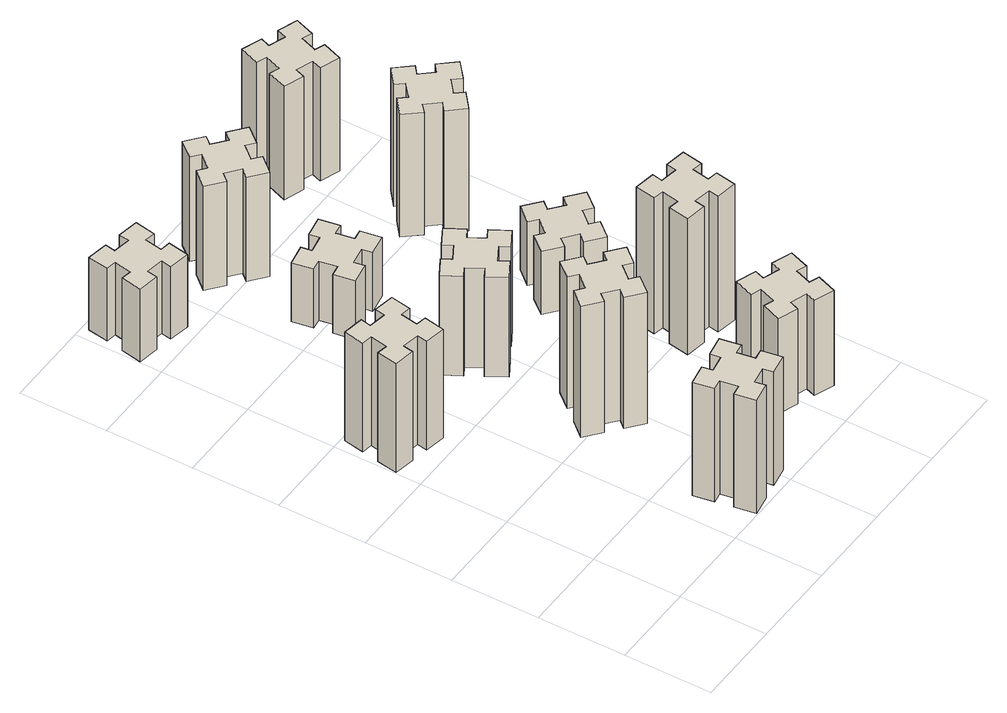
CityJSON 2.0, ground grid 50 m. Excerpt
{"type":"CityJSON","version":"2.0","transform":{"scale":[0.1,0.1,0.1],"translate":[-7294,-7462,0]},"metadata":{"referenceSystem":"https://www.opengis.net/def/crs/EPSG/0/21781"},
"CityObjects":{
"building1":{"type":"Building","attributes":{"class":"1000","function":"1000","usage":"1000","yearOfConstruction":2016,"roofType":"1000","measuredHeight":72,"storeysAboveGround":30,"storeysBelowGround":0},"geometry":[{"type":"Solid","lod":"1","boundaries":[[[[0,1,2,3,4,5,6,7,8,9,10,11,12,13,14,15,16,17,18,19]],[[17,16,20,21]],[[16,15,22,20]],[[15,14,23,22]],[[14,13,24,23]],[[13,12,25,24]],[[12,11,26,25]],[[11,10,27,26]],[[10,9,28,27]],[[9,8,29,28]],[[8,7,30,29]],[[7,6,31,30]],[[6,5,32,31]],[[5,4,33,32]],[[4,3,34,33]],[[3,2,35,34]],[[2,1,36,35]],[[1,0,37,36]],[[0,19,38,37]],[[19,18,39,38]],[[18,17,21,39]],[[24,25,26,27,28,29,30,31,32,33,34,35,36,37,38,39,21,20,22,23]]]]}]},
"building2":{"type":"Building","attributes":{"class":"1000","function":"1000","usage":"1000","yearOfConstruction":2016,"roofType":"1000","measuredHeight":75,"storeysAboveGround":30,"storeysBelowGround":0},"geometry":[{"type":"Solid","lod":"1","boundaries":[[[[40,41,42,43,44,45,46,47,48,49,50,51,52,53,54,55,56,57,58,59]],[[57,56,60,61]],[[56,55,62,60]],[[55,54,63,62]],[[54,53,64,63]],[[53,52,65,64]],[[52,51,66,65]],[[51,50,67,66]],[[50,49,68,67]],[[49,48,69,68]],[[48,47,70,69]],[[47,46,71,70]],[[46,45,72,71]],[[45,44,73,72]],[[44,43,74,73]],[[43,42,75,74]],[[42,41,76,75]],[[41,40,77,76]],[[40,59,78,77]],[[59,58,79,78]],[[58,57,61,79]],[[64,65,66,67,68,69,70,71,72,73,74,75,76,77,78,79,61,60,62,63]]]]}]},
"building3":{"type":"Building","attributes":{"class":"1000","function":"1000","usage":"1000","yearOfConstruction":2016,"roofType":"1000","measuredHeight":48,"storeysAboveGround":30,"storeysBelowGround":0},"geometry":[{"type":"Solid","lod":"1","boundaries":[[[[80,81,82,83,84,85,86,87,88,89,90,91,92,93,94,95,96,97,98,99]],[[97,96,100,101]],[[96,95,102,100]],[[95,94,103,102]],[[94,93,104,103]],[[93,92,105,104]],[[92,91,106,105]],[[91,90,107,106]],[[90,89,108,107]],[[89,88,109,108]],[[88,87,110,109]],[[87,86,111,110]],[[86,85,112,111]],[[85,84,113,112]],[[84,83,114,113]],[[83,82,115,114]],[[82,81,116,115]],[[81,80,117,116]],[[80,99,118,117]],[[99,98,119,118]],[[98,97,101,119]],[[104,105,106,107,108,109,110,111,112,113,114,115,116,117,118,119,101,100,102,103]]]]}]},
"building4":{"type":"Building","attributes":{"class":"1000","function":"1000","usage":"1000","yearOfConstruction":2016,"roofType":"1000","measuredHeight":87,"storeysAboveGround":30,"storeysBelowGround":0},"geometry":[{"type":"Solid","lod":"1","boundaries":[[[[120,121,122,123,124,125,126,127,128,129,130,131,132,133,134,135,136,137,138,139]],[[137,136,140,141]],[[136,135,142,140]],[[135,134,143,142]],[[134,133,144,143]],[[133,132,145,144]],[[132,131,146,145]],[[131,130,147,146]],[[130,129,148,147]],[[129,128,149,148]],[[128,127,150,149]],[[127,126,151,150]],[[126,125,152,151]],[[125,124,153,152]],[[124,123,154,153]],[[123,122,155,154]],[[122,121,156,155]],[[121,120,157,156]],[[120,139,158,157]],[[139,138,159,158]],[[138,137,141,159]],[[144,145,146,147,148,149,150,151,152,153,154,155,156,157,158,159,141,140,142,143]]]]}]},
"building5":{"type":"Building","attributes":{"class":"1000","function":"1000","usage":"1000","yearOfConstruction":2016,"roofType":"1000","measuredHeight":66,"storeysAboveGround":30,"storeysBelowGround":0},"geometry":[{"type":"Solid","lod":"1","boundaries":[[[[160,161,162,163,164,165,166,167,168,169,170,171,172,173,174,175,176,177,178,179]],[[177,176,180,181]],[[176,175,182,180]],[[175,174,183,182]],[[174,173,184,183]],[[173,172,185,184]],[[172,171,186,185]],[[171,170,187,186]],[[170,169,188,187]],[[169,168,189,188]],[[168,167,190,189]],[[167,166,191,190]],[[166,165,192,191]],[[165,164,193,192]],[[164,163,194,193]],[[163,162,195,194]],[[162,161,196,195]],[[161,160,197,196]],[[160,179,198,197]],[[179,178,199,198]],[[178,177,181,199]],[[184,185,186,187,188,189,190,191,192,193,194,195,196,197,198,199,181,180,182,183]]]]}]},
"building6":{"type":"Building","attributes":{"class":"1000","function":"1000","usage":"1000","yearOfConstruction":2016,"roofType":"1000","measuredHeight":39,"storeysAboveGround":30,"storeysBelowGround":0},"geometry":[{"type":"Solid","lod":"1","boundaries":[[[[200,201,202,203,204,205,206,207,208,209,210,211,212,213,214,215,216,217,218,219]],[[217,216,220,221]],[[216,215,222,220]],[[215,214,223,222]],[[214,213,224,223]],[[213,212,225,224]],[[212,211,226,225]],[[211,210,227,226]],[[210,209,228,227]],[[209,208,229,228]],[[208,207,230,229]],[[207,206,231,230]],[[206,205,232,231]],[[205,204,233,232]],[[204,203,234,233]],[[203,202,235,234]],[[202,201,236,235]],[[201,200,237,236]],[[200,219,238,237]],[[219,218,239,238]],[[218,217,221,239]],[[224,225,226,227,228,229,230,231,232,233,234,235,236,237,238,239,221,220,222,223]]]]}]},
"building7":{"type":"Building","attributes":{"class":"1000","function":"1000","usage":"1000","yearOfConstruction":2016,"roofType":"1000","measuredHeight":63,"storeysAboveGround":30,"storeysBelowGround":0},"geometry":[{"type":"Solid","lod":"1","boundaries":[[[[240,241,242,243,244,245,246,247,248,249,250,251,252,253,254,255,256,257,258,259]],[[257,256,260,261]],[[256,255,262,260]],[[255,254,263,262]],[[254,253,264,263]],[[253,252,265,264]],[[252,251,266,265]],[[251,250,267,266]],[[250,249,268,267]],[[249,248,269,268]],[[248,247,270,269]],[[247,246,271,270]],[[246,245,272,271]],[[245,244,273,272]],[[244,243,274,273]],[[243,242,275,274]],[[242,241,276,275]],[[241,240,277,276]],[[240,259,278,277]],[[259,258,279,278]],[[258,257,261,279]],[[264,265,266,267,268,269,270,271,272,273,274,275,276,277,278,279,261,260,262,263]]]]}]},
"building8":{"type":"Building","attributes":{"class":"1000","function":"1000","usage":"1000","yearOfConstruction":2016,"roofType":"1000","measuredHeight":69,"storeysAboveGround":30,"storeysBelowGround":0},"geometry":[{"type":"Solid","lod":"1","boundaries":[[[[280,281,282,283,284,285,286,287,288,289,290,291,292,293,294,295,296,297,298,299]],[[297,296,300,301]],[[296,295,302,300]],[[295,294,303,302]],[[294,293,304,303]],[[293,292,305,304]],[[292,291,306,305]],[[291,290,307,306]],[[290,289,308,307]],[[289,288,309,308]],[[288,287,310,309]],[[287,286,311,310]],[[286,285,312,311]],[[285,284,313,312]],[[284,283,314,313]],[[283,282,315,314]],[[282,281,316,315]],[[281,280,317,316]],[[280,299,318,317]],[[299,298,319,318]],[[298,297,301,319]],[[304,305,306,307,308,309,310,311,312,313,314,315,316,317,318,319,301,300,302,303]]]]}]},
"building9":{"type":"Building","attributes":{"class":"1000","function":"1000","usage":"1000","yearOfConstruction":2016,"roofType":"1000","measuredHeight":90,"storeysAboveGround":30,"storeysBelowGround":0},"geometry":[{"type":"Solid","lod":"1","boundaries":[[[[320,321,322,323,324,325,326,327,328,329,330,331,332,333,334,335,336,337,338,339]],[[337,336,340,341]],[[336,335,342,340]],[[335,334,343,342]],[[334,333,344,343]],[[333,332,345,344]],[[332,331,346,345]],[[331,330,347,346]],[[330,329,348,347]],[[329,328,349,348]],[[328,327,350,349]],[[327,326,351,350]],[[326,325,352,351]],[[325,324,353,352]],[[324,323,354,353]],[[323,322,355,354]],[[322,321,356,355]],[[321,320,357,356]],[[320,339,358,357]],[[339,338,359,358]],[[338,337,341,359]],[[344,345,346,347,348,349,350,351,352,353,354,355,356,357,358,359,341,340,342,343]]]]}]},
"building10":{"type":"Building","attributes":{"class":"1000","function":"1000","usage":"1000","yearOfConstruction":2016,"roofType":"1000","measuredHeight":42,"storeysAboveGround":30,"storeysBelowGround":0},"geometry":[{"type":"Solid","lod":"1","boundaries":[[[[360,361,362,363,364,365,366,367,368,369,370,371,372,373,374,375,376,377,378,379]],[[377,376,380,381]],[[376,375,382,380]],[[375,374,383,382]],[[374,373,384,383]],[[373,372,385,384]],[[372,371,386,385]],[[371,370,387,386]],[[370,369,388,387]],[[369,368,389,388]],[[368,367,390,389]],[[367,366,391,390]],[[366,365,392,391]],[[365,364,393,392]],[[364,363,394,393]],[[363,362,395,394]],[[362,361,396,395]],[[361,360,397,396]],[[360,379,398,397]],[[379,378,399,398]],[[378,377,381,399]],[[384,385,386,387,388,389,390,391,392,393,394,395,396,397,398,399,381,380,382,383]]]]}]},
"building11":{"type":"Building","attributes":{"class":"1000","function":"1000","usage":"1000","yearOfConstruction":2016,"roofType":"1000","measuredHeight":81,"storeysAboveGround":30,"storeysBelowGround":0},"geometry":[{"type":"Solid","lod":"1","boundaries":[[[[400,401,402,403,404,405,406,407,408,409,410,411,412,413,414,415,416,417,418,419]],[[417,416,420,421]],[[416,415,422,420]],[[415,414,423,422]],[[414,413,424,423]],[[413,412,425,424]],[[412,411,426,425]],[[411,410,427,426]],[[410,409,428,427]],[[409,408,429,428]],[[408,407,430,429]],[[407,406,431,430]],[[406,405,432,431]],[[405,404,433,432]],[[404,403,434,433]],[[403,402,435,434]],[[402,401,436,435]],[[401,400,437,436]],[[400,419,438,437]],[[419,418,439,438]],[[418,417,421,439]],[[424,425,426,427,428,429,430,431,432,433,434,435,436,437,438,439,421,420,422,423]]]]}]},
"building12":{"type":"Building","attributes":{"class":"1000","function":"1000","usage":"1000","yearOfConstruction":2016,"roofType":"1000","measuredHeight":75,"storeysAboveGround":30,"storeysBelowGround":0},"geometry":[{"type":"Solid","lod":"1","boundaries":[[[[440,441,442,443,444,445,446,447,448,449,450,451,452,453,454,455,456,457,458,459]],[[457,456,460,461]],[[456,455,462,460]],[[455,454,463,462]],[[454,453,464,463]],[[453,452,465,464]],[[452,451,466,465]],[[451,450,467,466]],[[450,449,468,467]],[[449,448,469,468]],[[448,447,470,469]],[[447,446,471,470]],[[446,445,472,471]],[[445,444,473,472]],[[444,443,474,473]],[[443,442,475,474]],[[442,441,476,475]],[[441,440,477,476]],[[440,459,478,477]],[[459,458,479,478]],[[458,457,461,479]],[[464,465,466,467,468,469,470,471,472,473,474,475,476,477,478,479,461,460,462,463]]]]}]}
},
"vertices":[
[274,1885,0],[175,1902,0],[186,1961,0],[67,1982,0],[47,1864,0],[106,1854,0],[88,1755,0],[29,1766,0],[8,1647,0],[127,1627,0],[137,1686,0],[235,1668,0],[225,1609,0],[343,1588,0],[364,1707,0],[305,1717,0],[322,1815,0],[381,1805,0],[402,1923,0],[284,1944,0],[322,1815,720],[381,1805,720],[305,1717,720],[364,1707,720],[343,1588,720],[225,1609,720],[235,1668,720],[137,1686,720],[127,1627,720],[8,1647,720],[29,1766,720],[88,1755,720],[106,1854,720],[47,1864,720],[67,1982,720],[186,1961,720],[175,1902,720],[274,1885,720],[284,1944,720],[402,1923,720],
[962,175,0],[945,274,0],[1004,284,0],[983,402,0],[865,381,0],[875,322,0],[777,305,0],[767,364,0],[648,343,0],[669,225,0],[728,235,0],[746,137,0],[687,127,0],[707,8,0],[826,29,0],[815,88,0],[914,106,0],[924,47,0],[1042,67,0],[1021,186,0],[914,106,750],[924,47,750],[815,88,750],[826,29,750],[707,8,750],[687,127,750],[746,137,750],[728,235,750],[669,225,750],[648,343,750],[767,364,750],[777,305,750],[875,322,750],[865,381,750],[983,402,750],[1004,284,750],[945,274,750],[962,175,750],[1021,186,750],[1042,67,750],
[274,3365,0],[175,3382,0],[186,3441,0],[67,3462,0],[47,3344,0],[106,3334,0],[88,3235,0],[29,3246,0],[8,3127,0],[127,3107,0],[137,3166,0],[235,3148,0],[225,3089,0],[343,3068,0],[364,3187,0],[305,3197,0],[322,3295,0],[381,3285,0],[402,3403,0],[284,3424,0],[322,3295,480],[381,3285,480],[305,3197,480],[364,3187,480],[343,3068,480],[225,3089,480],[235,3148,480],[137,3166,480],[127,3107,480],[8,3127,480],[29,3246,480],[88,3235,480],[106,3334,480],[47,3344,480],[67,3462,480],[186,3441,480],[175,3382,480],[274,3365,480],[284,3424,480],[402,3403,480],
[1054,1097,0],[978,1162,0],[1016,1208,0],[924,1285,0],[847,1193,0],[893,1154,0],[829,1078,0],[783,1116,0],[706,1024,0],[798,947,0],[836,993,0],[913,929,0],[874,883,0],[966,806,0],[1043,898,0],[997,936,0],[1062,1013,0],[1108,974,0],[1185,1066,0],[1093,1143,0],[1062,1013,870],[1108,974,870],[997,936,870],[1043,898,870],[966,806,870],[874,883,870],[913,929,870],[836,993,870],[798,947,870],[706,1024,870],[783,1116,870],[829,1078,870],[893,1154,870],[847,1193,870],[924,1285,870],[1016,1208,870],[978,1162,870],[1054,1097,870],[1093,1143,870],[1185,1066,870],
[934,1906,0],[847,1856,0],[817,1908,0],[713,1848,0],[773,1744,0],[825,1774,0],[875,1687,0],[823,1657,0],[883,1553,0],[987,1613,0],[957,1665,0],[1044,1715,0],[1074,1663,0],[1178,1723,0],[1118,1827,0],[1066,1797,0],[1016,1884,0],[1068,1914,0],[1008,2018,0],[904,1958,0],[1016,1884,660],[1068,1914,660],[1066,1797,660],[1118,1827,660],[1178,1723,660],[1074,1663,660],[1044,1715,660],[957,1665,660],[987,1613,660],[883,1553,660],[823,1657,660],[875,1687,660],[825,1774,660],[773,1744,660],[713,1848,660],[817,1908,660],[847,1856,660],[934,1906,660],[904,1958,660],[1008,2018,660],
[962,2495,0],[945,2594,0],[1004,2604,0],[983,2722,0],[865,2701,0],[875,2642,0],[777,2625,0],[767,2684,0],[648,2663,0],[669,2545,0],[728,2555,0],[746,2457,0],[687,2447,0],[707,2328,0],[826,2349,0],[815,2408,0],[914,2426,0],[924,2367,0],[1042,2387,0],[1021,2506,0],[914,2426,390],[924,2367,390],[815,2408,390],[826,2349,390],[707,2328,390],[687,2447,390],[746,2457,390],[728,2555,390],[669,2545,390],[648,2663,390],[767,2684,390],[777,2625,390],[875,2642,390],[865,2701,390],[983,2722,390],[1004,2604,390],[945,2594,390],[962,2495,390],[1021,2506,390],[1042,2387,390],
[1670,492,0],[1576,526,0],[1597,582,0],[1484,623,0],[1443,510,0],[1499,490,0],[1465,396,0],[1409,417,0],[1367,304,0],[1480,263,0],[1501,319,0],[1595,285,0],[1574,229,0],[1687,187,0],[1728,300,0],[1672,321,0],[1706,415,0],[1762,394,0],[1803,507,0],[1690,548,0],[1706,415,630],[1762,394,630],[1672,321,630],[1728,300,630],[1687,187,630],[1574,229,630],[1595,285,630],[1501,319,630],[1480,263,630],[1367,304,630],[1409,417,630],[1465,396,630],[1499,490,630],[1443,510,630],[1484,623,630],[1597,582,630],[1576,526,630],[1670,492,630],[1690,548,630],[1803,507,630],
[954,3217,0],[878,3282,0],[916,3328,0],[824,3405,0],[747,3313,0],[793,3274,0],[729,3198,0],[683,3236,0],[606,3144,0],[698,3067,0],[736,3113,0],[813,3049,0],[774,3003,0],[866,2926,0],[943,3018,0],[897,3056,0],[962,3133,0],[1008,3094,0],[1085,3186,0],[993,3263,0],[962,3133,690],[1008,3094,690],[897,3056,690],[943,3018,690],[866,2926,690],[774,3003,690],[813,3049,690],[736,3113,690],[698,3067,690],[606,3144,690],[683,3236,690],[729,3198,690],[793,3274,690],[747,3313,690],[824,3405,690],[916,3328,690],[878,3282,690],[954,3217,690],[993,3263,690],[1085,3186,690],
[1617,946,0],[1715,928,0],[1705,869,0],[1823,848,0],[1844,967,0],[1785,977,0],[1802,1075,0],[1861,1065,0],[1882,1183,0],[1764,1204,0],[1754,1145,0],[1655,1162,0],[1666,1221,0],[1547,1242,0],[1527,1124,0],[1586,1114,0],[1568,1015,0],[1509,1026,0],[1488,907,0],[1607,887,0],[1568,1015,900],[1509,1026,900],[1586,1114,900],[1527,1124,900],[1547,1242,900],[1666,1221,900],[1655,1162,900],[1754,1145,900],[1764,1204,900],[1882,1183,900],[1861,1065,900],[1802,1075,900],[1785,977,900],[1844,967,900],[1823,848,900],[1705,869,900],[1715,928,900],[1617,946,900],[1607,887,900],[1488,907,900],
[1533,1794,0],[1469,1718,0],[1423,1756,0],[1346,1664,0],[1438,1587,0],[1476,1633,0],[1553,1569,0],[1514,1523,0],[1606,1446,0],[1683,1538,0],[1637,1576,0],[1702,1653,0],[1748,1614,0],[1825,1706,0],[1733,1783,0],[1694,1737,0],[1618,1802,0],[1656,1848,0],[1564,1925,0],[1487,1833,0],[1618,1802,420],[1656,1848,420],[1694,1737,420],[1733,1783,420],[1825,1706,420],[1748,1614,420],[1702,1653,420],[1637,1576,420],[1683,1538,420],[1606,1446,420],[1514,1523,420],[1553,1569,420],[1476,1633,420],[1438,1587,420],[1346,1664,420],[1423,1756,420],[1469,1718,420],[1533,1794,420],[1487,1833,420],[1564,1925,420],
[1653,2642,0],[1576,2577,0],[1538,2623,0],[1446,2546,0],[1523,2454,0],[1569,2493,0],[1633,2416,0],[1587,2378,0],[1664,2286,0],[1756,2363,0],[1718,2409,0],[1794,2473,0],[1833,2427,0],[1925,2504,0],[1848,2596,0],[1802,2558,0],[1737,2634,0],[1783,2673,0],[1706,2765,0],[1614,2688,0],[1737,2634,810],[1783,2673,810],[1802,2558,810],[1848,2596,810],[1925,2504,810],[1833,2427,810],[1794,2473,810],[1718,2409,810],[1756,2363,810],[1664,2286,810],[1587,2378,810],[1633,2416,810],[1569,2493,810],[1523,2454,810],[1446,2546,810],[1538,2623,810],[1576,2577,810],[1653,2642,810],[1614,2688,810],[1706,2765,810],
[1672,3181,0],[1706,3275,0],[1762,3254,0],[1803,3367,0],[1690,3408,0],[1670,3352,0],[1576,3386,0],[1597,3442,0],[1484,3483,0],[1443,3370,0],[1499,3350,0],[1465,3256,0],[1409,3277,0],[1367,3164,0],[1480,3123,0],[1501,3179,0],[1595,3145,0],[1574,3089,0],[1687,3047,0],[1728,3160,0],[1595,3145,750],[1574,3089,750],[1501,3179,750],[1480,3123,750],[1367,3164,750],[1409,3277,750],[1465,3256,750],[1499,3350,750],[1443,3370,750],[1484,3483,750],[1597,3442,750],[1576,3386,750],[1670,3352,750],[1690,3408,750],[1803,3367,750],[1762,3254,750],[1706,3275,750],[1672,3181,750],[1728,3160,750],[1687,3047,750]
]}
